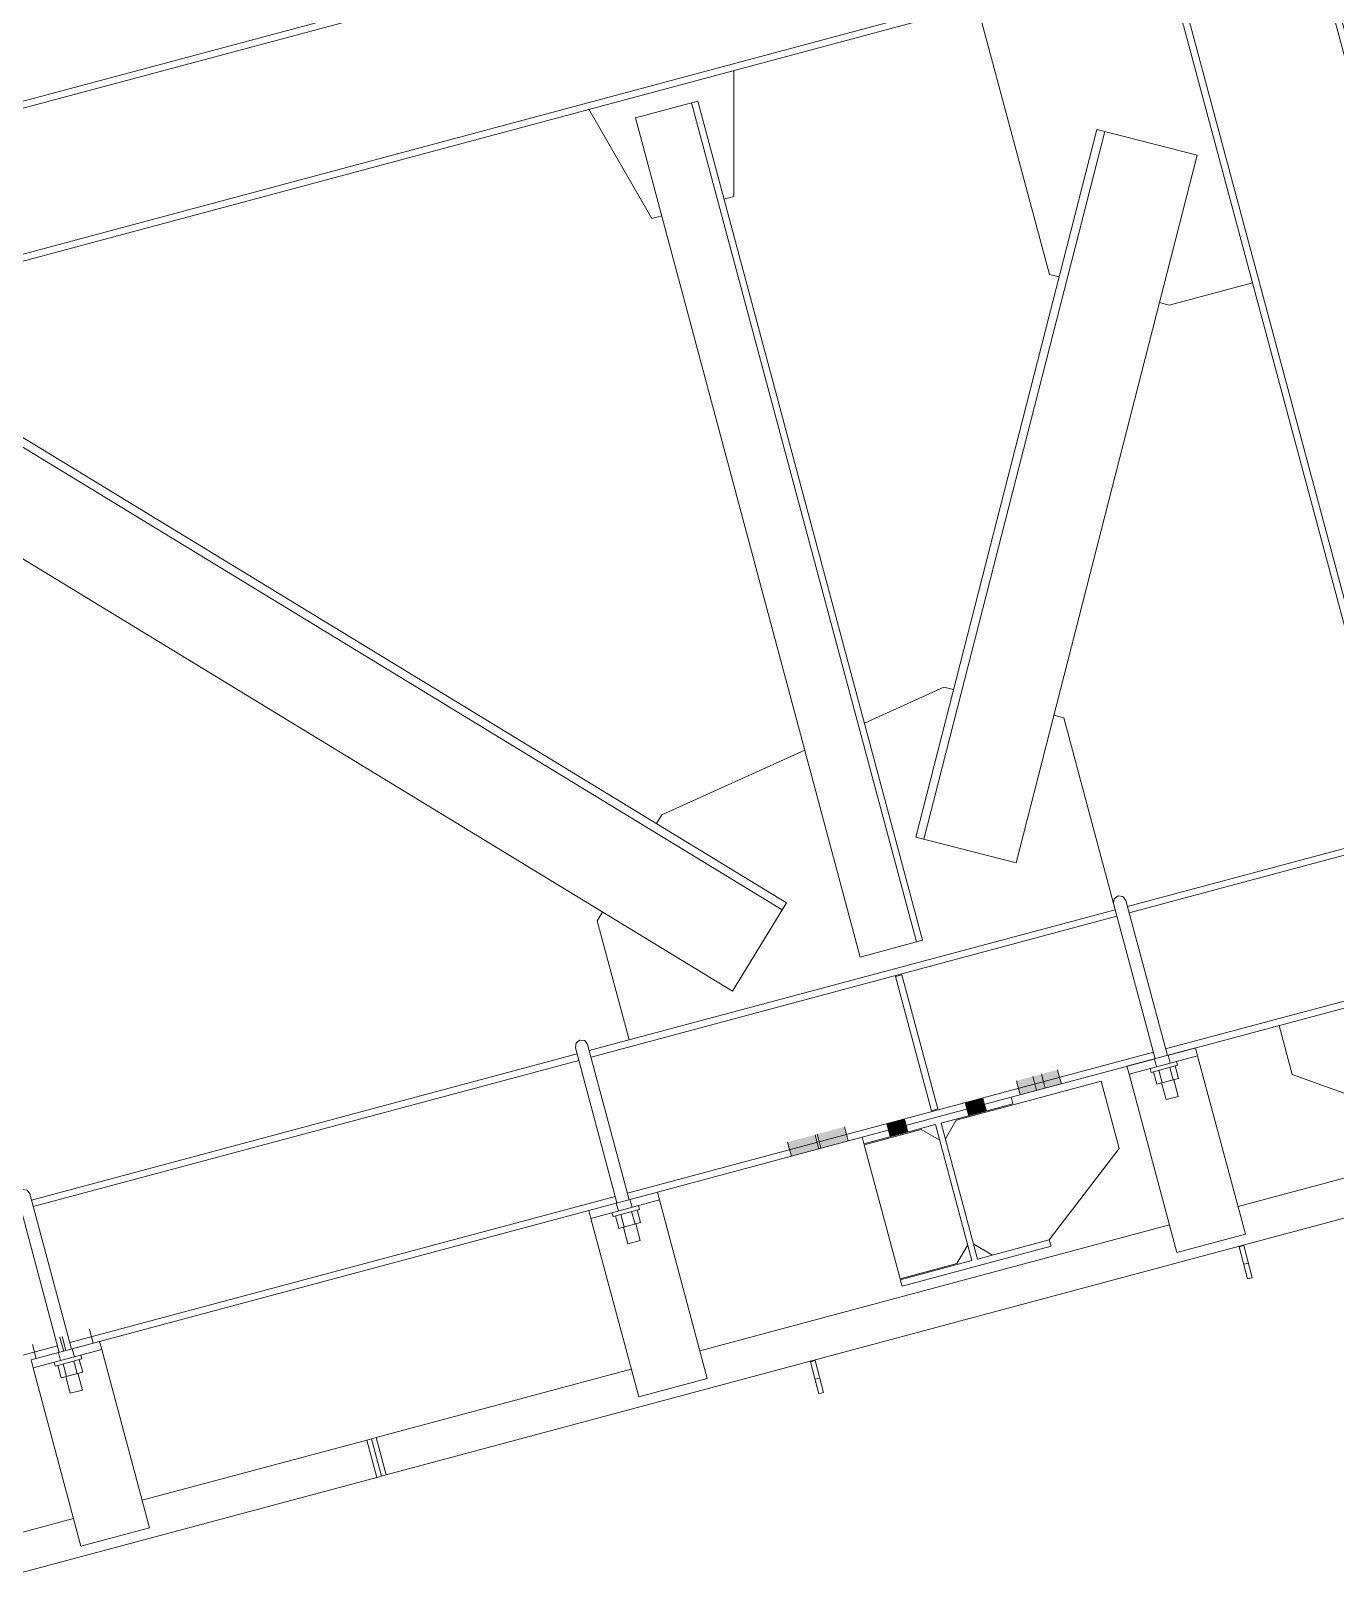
# Model space of a CAD drawing. Header units: millimetres. Extents: x -753 to 90, y 56274 to 56868.
# Drawn here: x -424.74 to -399.03, y 56697.62 to 56728.24 of the extents above; entities that cross this region are included whole.
import ezdxf

# ---------------------------------------------------------------- set-up
doc = ezdxf.new("R2010")
doc.units = ezdxf.units.MM
doc.linetypes.add('XKITLINE00', pattern=[0])
doc.linetypes.add('XKITLINE02', pattern=[4, 2, -2])
doc.layers.add('Parafuso', color=3, linetype='Continuous', lineweight=0)
doc.layers.add('Peça', color=2, linetype='Continuous', lineweight=0)

# ---------------------------------------------------------------- blocks, each defined once
blk = doc.blocks.new('*A494')
at = {"layer": 'Peça', "color": 1, "linetype": 'XKITLINE00', "lineweight": 0}
for p, q in [((-406.512, 56706.781), (-403.651, 56707.547)), ((-403.651, 56707.547), (-403.296, 56706.222)), ((-406.724, 56706.413), (-406.512, 56706.781)), ((-403.296, 56706.222), (-404.676, 56704.419)), ((-406.166, 56704.331), (-405.798, 56704.118))]:
    blk.add_line(p, q, dxfattribs=at)
blk = doc.blocks.new('*A563')
at = {"layer": 'Peça', "color": 1, "linetype": 'XKITLINE00', "lineweight": 0}
for p, q in [((-408.326, 56706.295), (-407.203, 56706.595)), ((-407.203, 56706.595), (-406.836, 56706.383)), ((-407.618, 56703.652), (-408.326, 56706.295)), ((-406.283, 56704.32), (-406.495, 56703.952)), ((-406.495, 56703.952), (-407.618, 56703.652))]:
    blk.add_line(p, q, dxfattribs=at)
blk = doc.blocks.new('*A566')
at = {"layer": 'Parafuso'}
for points in [[(-405.984, 56707.216), (-405.95, 56707.088), (-406.298, 56706.995), (-406.332, 56707.123)], [(-405.984, 56707.216), (-405.95, 56707.088), (-406.298, 56706.995), (-406.332, 56707.123)], [(-405.95, 56707.088), (-405.916, 56706.961), (-406.264, 56706.868), (-406.298, 56706.995)], [(-405.95, 56707.088), (-405.916, 56706.961), (-406.264, 56706.868), (-406.298, 56706.995)], [(-407.53, 56706.802), (-407.496, 56706.674), (-407.843, 56706.581), (-407.877, 56706.708)], [(-407.53, 56706.802), (-407.496, 56706.674), (-407.843, 56706.581), (-407.877, 56706.708)], [(-407.496, 56706.674), (-407.461, 56706.547), (-407.809, 56706.454), (-407.843, 56706.581)], [(-407.496, 56706.674), (-407.461, 56706.547), (-407.809, 56706.454), (-407.843, 56706.581)]]:
    blk.add_hatch(color=7, dxfattribs=at).paths.add_polyline_path(points, flags=17)
at = {"layer": 'Parafuso', "color": 7, "linetype": 'XKITLINE00', "lineweight": 0}
for p, q in [((-406.332, 56707.123), (-406.298, 56706.995)), ((-406.332, 56707.123), (-406.298, 56706.995)), ((-405.984, 56707.216), (-405.95, 56707.088)), ((-405.984, 56707.216), (-405.95, 56707.088)), ((-405.95, 56707.088), (-405.916, 56706.961)), ((-405.95, 56707.088), (-405.916, 56706.961)), ((-407.877, 56706.708), (-407.843, 56706.581)), ((-407.877, 56706.708), (-407.843, 56706.581)), ((-407.53, 56706.802), (-407.496, 56706.674)), ((-407.53, 56706.802), (-407.496, 56706.674)), ((-406.298, 56706.995), (-406.264, 56706.868)), ((-406.298, 56706.995), (-406.264, 56706.868)), ((-407.843, 56706.581), (-407.809, 56706.454)), ((-407.843, 56706.581), (-407.809, 56706.454)), ((-407.496, 56706.674), (-407.461, 56706.547)), ((-407.496, 56706.674), (-407.461, 56706.547))]:
    blk.add_line(p, q, dxfattribs=at)
blk = doc.blocks.new('*A567')
at = {"layer": 'Parafuso'}
for points in [[(-405.984, 56707.216), (-405.95, 56707.088), (-406.298, 56706.995), (-406.332, 56707.123)], [(-405.984, 56707.216), (-405.95, 56707.088), (-406.298, 56706.995), (-406.332, 56707.123)], [(-405.95, 56707.088), (-405.916, 56706.961), (-406.264, 56706.868), (-406.298, 56706.995)], [(-405.95, 56707.088), (-405.916, 56706.961), (-406.264, 56706.868), (-406.298, 56706.995)], [(-407.53, 56706.802), (-407.496, 56706.674), (-407.843, 56706.581), (-407.877, 56706.708)], [(-407.53, 56706.802), (-407.496, 56706.674), (-407.843, 56706.581), (-407.877, 56706.708)], [(-407.496, 56706.674), (-407.461, 56706.547), (-407.809, 56706.454), (-407.843, 56706.581)], [(-407.496, 56706.674), (-407.461, 56706.547), (-407.809, 56706.454), (-407.843, 56706.581)]]:
    blk.add_hatch(color=7, dxfattribs=at).paths.add_polyline_path(points, flags=17)
at = {"layer": 'Parafuso', "color": 7, "linetype": 'XKITLINE00', "lineweight": 0}
for p, q in [((-406.332, 56707.123), (-406.298, 56706.995)), ((-406.332, 56707.123), (-406.298, 56706.995)), ((-405.984, 56707.216), (-405.95, 56707.088)), ((-405.984, 56707.216), (-405.95, 56707.088)), ((-405.95, 56707.088), (-405.916, 56706.961)), ((-405.95, 56707.088), (-405.916, 56706.961)), ((-407.877, 56706.708), (-407.843, 56706.581)), ((-407.877, 56706.708), (-407.843, 56706.581)), ((-407.53, 56706.802), (-407.496, 56706.674)), ((-407.53, 56706.802), (-407.496, 56706.674)), ((-406.298, 56706.995), (-406.264, 56706.868)), ((-406.298, 56706.995), (-406.264, 56706.868)), ((-407.843, 56706.581), (-407.809, 56706.454)), ((-407.843, 56706.581), (-407.809, 56706.454)), ((-407.496, 56706.674), (-407.461, 56706.547)), ((-407.496, 56706.674), (-407.461, 56706.547))]:
    blk.add_line(p, q, dxfattribs=at)
blk = doc.blocks.new('*A571')
at = {"layer": 'Peça', "color": 1, "linetype": 'XKITLINE00', "lineweight": 0}
for p, q in [((-405.428, 56707.228), (-408.365, 56706.441)), ((-406.806, 56706.722), (-405.394, 56707.101)), ((-405.394, 56707.101), (-405.428, 56707.228)), ((-406.088, 56704.041), (-406.806, 56706.722)), ((-408.365, 56706.441), (-408.331, 56706.314)), ((-408.331, 56706.314), (-406.919, 56706.692)), ((-406.919, 56706.692), (-406.2, 56704.011)), ((-407.578, 56703.505), (-404.642, 56704.292)), ((-404.676, 56704.419), (-406.088, 56704.041)), ((-404.642, 56704.292), (-404.676, 56704.419)), ((-406.2, 56704.011), (-407.612, 56703.632)), ((-407.612, 56703.632), (-407.578, 56703.505))]:
    blk.add_line(p, q, dxfattribs=at)
blk = doc.blocks.new('*A572')
at = {"layer": 'Peça', "color": 1, "linetype": 'XKITLINE00', "lineweight": 0}
for p, q in [((-407.705, 56709.608), (-407.583, 56709.64)), ((-406.997, 56706.965), (-407.705, 56709.608)), ((-406.875, 56706.998), (-407.583, 56709.64)), ((-406.997, 56706.965), (-406.875, 56706.998))]:
    blk.add_line(p, q, dxfattribs=at)
blk = doc.blocks.new('*A625')
at = {"layer": 'Peça', "color": 1, "linetype": 'XKITLINE00', "lineweight": 0}
for p, q in [((-400.079, 56733.508), (-663.982, 56662.797)), ((-663.982, 56662.66), (-400.045, 56733.38)), ((-663.982, 56659.786), (-399.326, 56730.699)), ((-663.982, 56659.65), (-399.292, 56730.572))]:
    blk.add_line(p, q, dxfattribs=at)
blk = doc.blocks.new('*A626')
at = {"layer": 'Peça', "color": 1, "linetype": 'XKITLINE00', "lineweight": 0}
for p, q in [((-403.136, 56710.99), (-394.654, 56713.262)), ((-403.102, 56710.862), (-394.62, 56713.135)), ((-413.742, 56708.148), (-403.377, 56710.925)), ((-413.707, 56708.02), (-403.343, 56710.797)), ((-402.383, 56708.181), (-393.901, 56710.453)), ((-402.349, 56708.053), (-393.867, 56710.326)), ((-424.734, 56705.202), (-413.983, 56708.083)), ((-424.7, 56705.075), (-413.949, 56707.956)), ((-412.989, 56705.339), (-402.625, 56708.116)), ((-405.428, 56707.228), (-402.59, 56707.988)), ((-412.399, 56705.36), (-408.365, 56706.441)), ((-423.981, 56702.394), (-413.23, 56705.274)), ((-423.392, 56702.415), (-413.752, 56704.998)), ((-440.055, 56698.087), (-424.223, 56702.329))]:
    blk.add_line(p, q, dxfattribs=at)
blk = doc.blocks.new('*A688')
at = {"layer": 'Peça', "color": 1, "linetype": 'XKITLINE00', "lineweight": 0}
for p, q in [((-393.757, 56709.527), (-393.964, 56710.3)), ((-399.887, 56707.678), (-400.146, 56708.643)), ((-396.488, 56706.445), (-399.887, 56707.678))]:
    blk.add_line(p, q, dxfattribs=at)
blk = doc.blocks.new('*A1367')
at = {"layer": 'Peça', "color": 1, "linetype": 'XKITLINE00', "lineweight": 0}
for p, q in [((-400.955, 56705.074), (-398.573, 56705.713)), ((-398.573, 56705.713), (-398.376, 56704.977)), ((-417.744, 56699.787), (-398.376, 56704.977)), ((-411.561, 56702.232), (-402.308, 56704.712)), ((-417.941, 56700.523), (-412.914, 56701.87)), ((-417.941, 56700.523), (-417.744, 56699.787))]:
    blk.add_line(p, q, dxfattribs=at)
blk = doc.blocks.new('*A1373')
at = {"layer": 'Peça', "color": 1, "linetype": 'XKITLINE00', "lineweight": 0}
for p, q in [((-412.831, 56726.53), (-411.604, 56726.858)), ((-407.296, 56710.289), (-411.727, 56726.826)), ((-407.174, 56710.322), (-411.604, 56726.858)), ((-408.4, 56709.993), (-412.831, 56726.53)), ((-408.4, 56709.993), (-407.174, 56710.322))]:
    blk.add_line(p, q, dxfattribs=at)
blk = doc.blocks.new('*A1374')
at = {"layer": 'Peça', "color": 1, "linetype": 'XKITLINE00', "lineweight": 0}
for p, q in [((-429.466, 56720.615), (-428.405, 56722.357)), ((-409.857, 56711.061), (-428.405, 56722.357)), ((-428.488, 56722.221), (-409.94, 56710.925)), ((-410.918, 56709.318), (-429.466, 56720.615)), ((-410.918, 56709.318), (-409.857, 56711.061))]:
    blk.add_line(p, q, dxfattribs=at)
blk = doc.blocks.new('*A1375')
at = {"layer": 'Peça', "color": 1, "linetype": 'XKITLINE00', "lineweight": 0}
for p, q in [((-408.321, 56714.604), (-406.755, 56715.314)), ((-406.755, 56715.314), (-406.561, 56715.264)), ((-404.585, 56714.758), (-404.391, 56714.709)), ((-403.409, 56711.045), (-404.391, 56714.709)), ((-412.315, 56712.792), (-409.493, 56714.072)), ((-412.419, 56712.621), (-412.315, 56712.792)), ((-413.585, 56710.708), (-413.481, 56710.879)), ((-412.955, 56708.358), (-413.585, 56710.708))]:
    blk.add_line(p, q, dxfattribs=at)
blk = doc.blocks.new('*A1376')
at = {"layer": 'Peça', "color": 1, "linetype": 'XKITLINE00', "lineweight": 0}
for p, q in [((-403.736, 56726.302), (-407.305, 56712.358)), ((-401.76, 56725.796), (-403.736, 56726.302)), ((-407.151, 56712.318), (-403.582, 56726.262)), ((-401.76, 56725.796), (-405.329, 56711.852)), ((-405.329, 56711.852), (-407.305, 56712.358))]:
    blk.add_line(p, q, dxfattribs=at)
blk = doc.blocks.new('*A1385')
at = {"layer": 'Peça', "color": 1, "linetype": 'XKITLINE00', "lineweight": 0}
for p, q in [((-399.593, 56730.491), (-399.466, 56730.525)), ((-394.955, 56713.181), (-399.593, 56730.491)), ((-394.828, 56713.216), (-399.466, 56730.525)), ((-402.402, 56729.738), (-402.275, 56729.772)), ((-397.764, 56712.429), (-402.402, 56729.738)), ((-397.637, 56712.463), (-402.275, 56729.772)), ((-394.955, 56713.181), (-394.828, 56713.216)), ((-397.764, 56712.429), (-397.637, 56712.463))]:
    blk.add_line(p, q, dxfattribs=at)
blk = doc.blocks.new('*A1431')
at = {"layer": 'Parafuso', "color": 7, "linetype": 'XKITLINE02', "lineweight": 0}
for p, q in [((-412.94, 56705.215), (-412.899, 56705.061)), ((-413.211, 56705.143), (-413.169, 56704.988))]:
    blk.add_line(p, q, dxfattribs=at)
blk = doc.blocks.new('*A1432')
at = {"layer": 'Parafuso', "color": 7, "linetype": 'XKITLINE02', "lineweight": 0}
for p, q in [((-412.94, 56705.215), (-412.899, 56705.061)), ((-413.211, 56705.143), (-413.169, 56704.988))]:
    blk.add_line(p, q, dxfattribs=at)
blk = doc.blocks.new('*A1433')
at = {"layer": 'Peça', "color": 1, "linetype": 'XKITLINE00', "lineweight": 0}
for p, q in [((-413.752, 56704.998), (-412.399, 56705.36)), ((-412.358, 56705.206), (-413.71, 56704.843)), ((-412.399, 56705.36), (-412.358, 56705.206)), ((-411.416, 56701.69), (-412.358, 56705.206)), ((-413.71, 56704.843), (-413.752, 56704.998)), ((-413.71, 56704.843), (-412.768, 56701.327)), ((-411.416, 56701.69), (-412.768, 56701.327))]:
    blk.add_line(p, q, dxfattribs=at)
blk = doc.blocks.new('*A1437')
at = {"layer": 'Parafuso', "color": 7, "linetype": 'XKITLINE02', "lineweight": 0}
for p, q in [((-424.203, 56702.197), (-424.162, 56702.043)), ((-423.932, 56702.27), (-423.891, 56702.115))]:
    blk.add_line(p, q, dxfattribs=at)
blk = doc.blocks.new('*A1442')
at = {"layer": 'Parafuso', "color": 7, "linetype": 'XKITLINE02', "lineweight": 0}
for p, q in [((-424.203, 56702.197), (-424.162, 56702.043)), ((-423.933, 56702.27), (-423.891, 56702.115))]:
    blk.add_line(p, q, dxfattribs=at)
blk = doc.blocks.new('*A1444')
at = {"layer": 'Peça', "color": 1, "linetype": 'XKITLINE00', "lineweight": 0}
for p, q in [((-422.553, 56699.287), (-418.125, 56700.473)), ((-418.125, 56700.473), (-417.928, 56699.737)), ((-475.7, 56684.258), (-417.928, 56699.737)), ((-438.627, 56694.98), (-423.906, 56698.925))]:
    blk.add_line(p, q, dxfattribs=at)
blk = doc.blocks.new('*A1447')
at = {"layer": 'Peça', "color": 1, "linetype": 'XKITLINE00', "lineweight": 0}
for p, q in [((-418.125, 56700.473), (-418.033, 56700.498)), ((-418.033, 56700.498), (-417.836, 56699.762)), ((-417.928, 56699.737), (-417.836, 56699.762))]:
    blk.add_line(p, q, dxfattribs=at)
blk = doc.blocks.new('*A1449')
at = {"layer": 'Peça', "color": 1, "linetype": 'XKITLINE00', "lineweight": 0}
for p, q in [((-424.744, 56702.053), (-423.392, 56702.415)), ((-423.392, 56702.415), (-423.35, 56702.26)), ((-423.35, 56702.26), (-424.702, 56701.898)), ((-422.408, 56698.744), (-423.35, 56702.26)), ((-424.702, 56701.898), (-424.744, 56702.053)), ((-424.702, 56701.898), (-423.76, 56698.382)), ((-422.408, 56698.744), (-423.76, 56698.382))]:
    blk.add_line(p, q, dxfattribs=at)
blk = doc.blocks.new('*A1477')
at = {"layer": 'Parafuso'}
for points in [[(-409.8, 56706.222), (-409.833, 56706.345), (-409.292, 56706.49), (-409.259, 56706.367)], [(-409.219, 56706.378), (-409.252, 56706.501), (-408.711, 56706.646), (-408.678, 56706.523)], [(-409.177, 56706.224), (-409.219, 56706.378), (-408.678, 56706.523), (-408.637, 56706.369)], [(-409.759, 56706.068), (-409.8, 56706.222), (-409.259, 56706.367), (-409.218, 56706.213)]]:
    blk.add_hatch(color=7, dxfattribs=at).paths.add_polyline_path(points, flags=17)
at = {"layer": 'Parafuso', "color": 7, "linetype": 'XKITLINE00', "lineweight": 0}
for p, q in [((-409.259, 56706.367), (-409.292, 56706.49)), ((-409.219, 56706.378), (-409.252, 56706.501)), ((-408.678, 56706.523), (-408.711, 56706.646)), ((-408.637, 56706.369), (-408.678, 56706.523)), ((-409.8, 56706.222), (-409.833, 56706.345)), ((-409.759, 56706.068), (-409.8, 56706.222)), ((-409.218, 56706.213), (-409.259, 56706.367)), ((-409.177, 56706.224), (-409.219, 56706.378))]:
    blk.add_line(p, q, dxfattribs=at)
blk = doc.blocks.new('*A1478')
at = {"layer": 'Parafuso', "color": 7, "linetype": 'XKITLINE02', "lineweight": 0}
for p, q in [((-424.142, 56702.38), (-424.175, 56702.502)), ((-424.101, 56702.391), (-424.134, 56702.513)), ((-423.561, 56702.535), (-423.594, 56702.658)), ((-423.519, 56702.381), (-423.561, 56702.535)), ((-424.683, 56702.235), (-424.716, 56702.357)), ((-424.641, 56702.08), (-424.683, 56702.235)), ((-424.101, 56702.225), (-424.142, 56702.38)), ((-424.06, 56702.236), (-424.101, 56702.391))]:
    blk.add_line(p, q, dxfattribs=at)
blk = doc.blocks.new('*A1487')
at = {"layer": 'Peça', "color": 1, "linetype": 'XKITLINE00', "lineweight": 0}
for p, q in [((-413.274, 56704.877), (-413.295, 56704.955)), ((-412.753, 56705.017), (-413.274, 56704.877)), ((-412.753, 56705.017), (-412.773, 56705.094))]:
    blk.add_line(p, q, dxfattribs=at)
blk = doc.blocks.new('*A1488')
at = {"layer": 'Peça', "color": 1, "linetype": 'XKITLINE00', "lineweight": 0}
for p, q in [((-414.015, 56708.204), (-414.003, 56708.299)), ((-414.003, 56708.299), (-413.927, 56708.357)), ((-413.927, 56708.357), (-413.832, 56708.345)), ((-413.774, 56708.269), (-413.832, 56708.345)), ((-413.774, 56708.269), (-412.955, 56705.211)), ((-414.015, 56708.204), (-413.196, 56705.147)), ((-412.98, 56704.34), (-413.068, 56704.669)), ((-412.739, 56704.405), (-412.827, 56704.734)), ((-412.98, 56704.34), (-412.739, 56704.405))]:
    blk.add_line(p, q, dxfattribs=at)
blk = doc.blocks.new('*A1489')
at = {"layer": 'Peça', "color": 1, "linetype": 'XKITLINE00', "lineweight": 0}
for p, q in [((-424.152, 56701.7), (-424.218, 56701.945)), ((-423.727, 56701.814), (-424.152, 56701.7)), ((-424.046, 56701.728), (-424.112, 56701.973)), ((-423.834, 56701.785), (-423.899, 56702.03)), ((-423.727, 56701.814), (-423.793, 56702.059))]:
    blk.add_line(p, q, dxfattribs=at)
blk = doc.blocks.new('*A1490')
at = {"layer": 'Peça', "color": 1, "linetype": 'XKITLINE00', "lineweight": 0}
for p, q in [((-423.745, 56702.072), (-423.766, 56702.149)), ((-424.266, 56701.932), (-424.287, 56702.009)), ((-423.745, 56702.072), (-424.266, 56701.932))]:
    blk.add_line(p, q, dxfattribs=at)
blk = doc.blocks.new('*A1491')
at = {"layer": 'Peça', "color": 1, "linetype": 'XKITLINE00', "lineweight": 0}
for p, q in [((-425.008, 56705.259), (-424.995, 56705.354)), ((-425.008, 56705.259), (-424.188, 56702.201)), ((-424.995, 56705.354), (-424.919, 56705.412)), ((-424.919, 56705.412), (-424.824, 56705.399)), ((-424.766, 56705.323), (-424.824, 56705.399)), ((-424.766, 56705.323), (-423.947, 56702.266)), ((-423.972, 56701.395), (-424.061, 56701.724)), ((-423.731, 56701.46), (-423.819, 56701.789)), ((-423.972, 56701.395), (-423.731, 56701.46))]:
    blk.add_line(p, q, dxfattribs=at)
blk = doc.blocks.new('*A1492')
at = {"layer": 'Peça', "color": 1, "linetype": 'XKITLINE00', "lineweight": 0}
for p, q in [((-413.16, 56704.645), (-413.226, 56704.89)), ((-413.054, 56704.673), (-413.12, 56704.919)), ((-412.841, 56704.73), (-412.907, 56704.976)), ((-412.735, 56704.759), (-412.801, 56705.004)), ((-412.735, 56704.759), (-413.16, 56704.645))]:
    blk.add_line(p, q, dxfattribs=at)
blk = doc.blocks.new('*A1496')
at = {"layer": 'Peça', "color": 1, "linetype": 'XKITLINE00', "lineweight": 0}
for p, q in [((-409.387, 56702.026), (-409.384, 56702.016)), ((-409.384, 56702.016), (-409.292, 56702.041)), ((-409.384, 56702.016), (-409.215, 56701.385)), ((-409.295, 56702.051), (-409.292, 56702.041)), ((-409.292, 56702.041), (-409.123, 56701.409)), ((-409.292, 56701.674), (-409.2, 56701.699)), ((-409.215, 56701.385), (-409.123, 56701.409))]:
    blk.add_line(p, q, dxfattribs=at)
blk = doc.blocks.new('*A1497')
at = {"layer": 'Peça', "color": 1, "linetype": 'XKITLINE00', "lineweight": 0}
for p, q in [((-418.033, 56700.498), (-417.941, 56700.523)), ((-417.836, 56699.762), (-418.033, 56700.498)), ((-417.744, 56699.787), (-417.836, 56699.762))]:
    blk.add_line(p, q, dxfattribs=at)
blk = doc.blocks.new('*A1557')
at = {"layer": 'Peça', "color": 1, "linetype": 'XKITLINE00', "lineweight": 0}
for p, q in [((-410.894, 56724.978), (-410.894, 56727.463)), ((-413.749, 56726.698), (-412.507, 56724.546)), ((-411.087, 56724.927), (-410.894, 56724.978)), ((-412.507, 56724.546), (-412.314, 56724.598))]:
    blk.add_line(p, q, dxfattribs=at)
blk = doc.blocks.new('*A1678')
at = {"layer": 'Peça', "color": 1, "linetype": 'XKITLINE00', "lineweight": 0}
for p, q in [((-403.409, 56711.045), (-403.397, 56711.14)), ((-403.409, 56711.045), (-402.59, 56707.988)), ((-403.397, 56711.14), (-403.321, 56711.199)), ((-403.321, 56711.199), (-403.226, 56711.186)), ((-403.168, 56711.11), (-403.226, 56711.186)), ((-403.168, 56711.11), (-402.349, 56708.053)), ((-402.374, 56707.182), (-402.462, 56707.511)), ((-402.133, 56707.246), (-402.221, 56707.576)), ((-402.374, 56707.182), (-402.133, 56707.246))]:
    blk.add_line(p, q, dxfattribs=at)
blk = doc.blocks.new('*A1681')
at = {"layer": 'Peça', "color": 1, "linetype": 'XKITLINE00', "lineweight": 0}
for p, q in [((-402.554, 56707.486), (-402.62, 56707.732)), ((-402.448, 56707.515), (-402.514, 56707.76)), ((-402.235, 56707.572), (-402.301, 56707.817)), ((-402.129, 56707.6), (-402.195, 56707.846)), ((-402.129, 56707.6), (-402.554, 56707.486))]:
    blk.add_line(p, q, dxfattribs=at)
blk = doc.blocks.new('*A1682')
at = {"layer": 'Peça', "color": 1, "linetype": 'XKITLINE00', "lineweight": 0}
for p, q in [((-402.147, 56707.859), (-402.167, 56707.936)), ((-402.668, 56707.719), (-402.689, 56707.796)), ((-402.147, 56707.859), (-402.668, 56707.719))]:
    blk.add_line(p, q, dxfattribs=at)
blk = doc.blocks.new('*A1687')
at = {"layer": 'Parafuso', "color": 7, "linetype": 'XKITLINE02', "lineweight": 0}
for p, q in [((-402.605, 56707.984), (-402.563, 56707.83)), ((-402.334, 56708.057), (-402.293, 56707.902))]:
    blk.add_line(p, q, dxfattribs=at)
blk = doc.blocks.new('*A1688')
at = {"layer": 'Peça', "color": 1, "linetype": 'XKITLINE00', "lineweight": 0}
for p, q in [((-403.146, 56707.839), (-401.793, 56708.202)), ((-401.752, 56708.047), (-403.104, 56707.685)), ((-401.793, 56708.202), (-401.752, 56708.047)), ((-400.81, 56704.531), (-401.752, 56708.047)), ((-403.104, 56707.685), (-403.146, 56707.839)), ((-403.104, 56707.685), (-402.162, 56704.169)), ((-400.81, 56704.531), (-402.162, 56704.169))]:
    blk.add_line(p, q, dxfattribs=at)
blk = doc.blocks.new('*A1692')
at = {"layer": 'Peça', "color": 1, "linetype": 'XKITLINE00', "lineweight": 0}
for p, q in [((-400.937, 56704.29), (-400.935, 56704.28)), ((-400.935, 56704.28), (-400.843, 56704.305)), ((-400.935, 56704.28), (-400.766, 56703.649)), ((-400.845, 56704.315), (-400.843, 56704.305)), ((-400.843, 56704.305), (-400.674, 56703.673)), ((-400.843, 56703.938), (-400.751, 56703.963)), ((-400.766, 56703.649), (-400.674, 56703.673))]:
    blk.add_line(p, q, dxfattribs=at)
blk = doc.blocks.new('*A1693')
at = {"layer": 'Parafuso', "color": 7, "linetype": 'XKITLINE02', "lineweight": 0}
for p, q in [((-402.605, 56707.984), (-402.563, 56707.83)), ((-402.334, 56708.057), (-402.293, 56707.902))]:
    blk.add_line(p, q, dxfattribs=at)
blk = doc.blocks.new('*A1701')
at = {"layer": 'Parafuso'}
for points in [[(-404.832, 56707.685), (-404.799, 56707.562), (-405.289, 56707.431), (-405.322, 56707.554)], [(-404.511, 56707.771), (-404.478, 56707.648), (-404.968, 56707.517), (-405.001, 56707.64)], [(-404.478, 56707.648), (-404.437, 56707.494), (-404.927, 56707.363), (-404.968, 56707.517)], [(-404.799, 56707.562), (-404.758, 56707.408), (-405.248, 56707.276), (-405.29, 56707.431)]]:
    blk.add_hatch(color=7, dxfattribs=at).paths.add_polyline_path(points, flags=17)
at = {"layer": 'Parafuso', "color": 7, "linetype": 'XKITLINE00', "lineweight": 0}
for p, q in [((-404.968, 56707.517), (-405.001, 56707.64)), ((-404.799, 56707.562), (-404.832, 56707.685)), ((-404.478, 56707.648), (-404.511, 56707.771)), ((-404.437, 56707.494), (-404.478, 56707.648)), ((-405.289, 56707.431), (-405.322, 56707.554)), ((-405.248, 56707.276), (-405.29, 56707.431)), ((-404.927, 56707.363), (-404.968, 56707.517)), ((-404.758, 56707.408), (-404.799, 56707.562))]:
    blk.add_line(p, q, dxfattribs=at)
blk = doc.blocks.new('*A1728')
at = {"layer": 'Peça', "color": 1, "linetype": 'XKITLINE00', "lineweight": 0}
for p, q in [((-402.692, 56729.661), (-402.325, 56729.448)), ((-406.095, 56728.749), (-404.674, 56723.445)), ((-404.674, 56723.445), (-404.48, 56723.395)), ((-402.31, 56722.84), (-400.671, 56723.279)), ((-402.504, 56722.889), (-402.31, 56722.84))]:
    blk.add_line(p, q, dxfattribs=at)

msp = doc.modelspace()

# ---------------------------------------------------------------- block references
at = {"lineweight": 0}
for name in ['*A625', '*A1385', '*A1728', '*A1557', '*A1373', '*A1376', '*A1374', '*A1375', '*A626', '*A1678', '*A688', '*A572', '*A1488', '*A1688', '*A1682', '*A1687', '*A1693', '*A1701', '*A1681', '*A494', '*A571', '*A566', '*A567', '*A1477', '*A563', '*A1367', '*A1491', '*A1433', '*A1431', '*A1432', '*A1487', '*A1492', '*A1692', '*A1449', '*A1478', '*A1490', '*A1437', '*A1442', '*A1489', '*A1496', '*A1444', '*A1447', '*A1497']:
    msp.add_blockref(name, (0, 0), dxfattribs=at)

doc.saveas('drawing.dxf')
